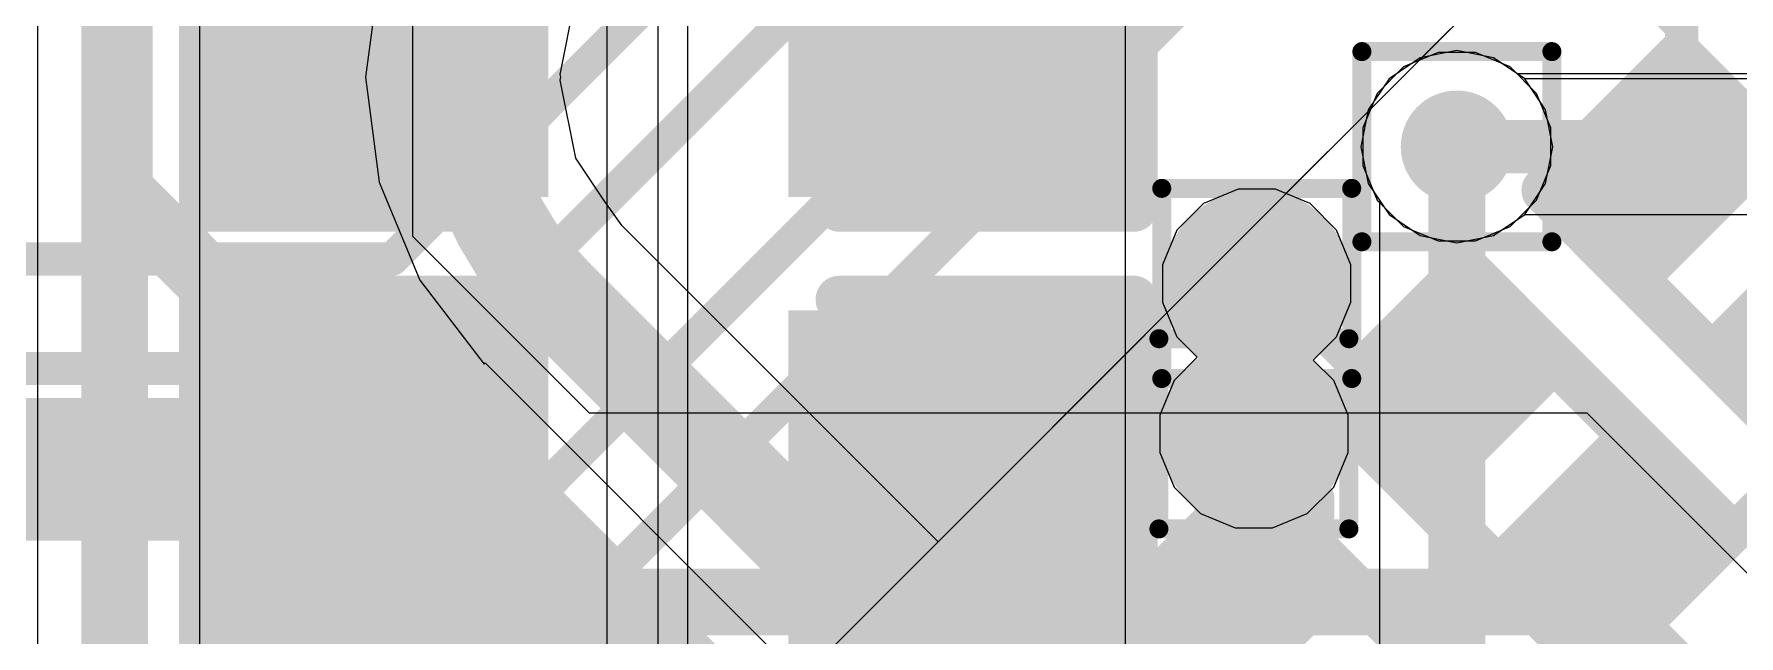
# Model space of a CAD drawing. Header units: inches. Extents: x -6 to 284, y -12 to 154.
# Drawn here: x 39.06 to 43.618, y 9.386 to 10.993 of the extents above; entities that cross this region are included whole.
import ezdxf

# ---------------------------------------------------------------- set-up
doc = ezdxf.new("R2010")
doc.units = ezdxf.units.IN
for name, color, linetype in [('Bottom Layer', 5, 'Continuous'), ('Bottom Overlay', 54, 'Continuous'), ('Bottom Paste', 16, 'Continuous'), ('Bottom Solder', 6, 'Continuous'), ('Drill Drawing', 1, 'Continuous'), ('GND-1', 16, 'Continuous'), ('GND-2', 90, 'Continuous'), ('GND-3', 216, 'Continuous'), ('GND-4', 54, 'Continuous'), ('PWR-1', 156, 'Continuous'), ('PWR-2', 130, 'Continuous'), ('Signal L1', 76, 'Continuous'), ('Signal L2', 6, 'Continuous'), ('Top Layer', 1, 'Continuous'), ('Top Overlay', 2, 'Continuous'), ('Top Paste', 8, 'Continuous'), ('Top Solder', 216, 'Continuous'), ('Via Holes', 16, 'Continuous')]:
    doc.layers.add(name, color=color, linetype=linetype)

# ---------------------------------------------------------------- blocks, each defined once
blk = doc.blocks.new('R___0201_186')
at = {"layer": 'Top Layer'}
for points in [[(-0.41, 0.185), (-0.14, 0.185), (-0.14, -0.185), (-0.41, -0.185)], [(0.14, 0.185), (0.41, 0.185), (0.41, -0.185), (0.14, -0.185)]]:
    blk.add_hatch(color=1, dxfattribs=at).paths.add_polyline_path(points)
at = {"layer": 'Top Paste'}
for points in [[(-0.41, 0.185), (-0.14, 0.185), (-0.14, -0.185), (-0.41, -0.185)], [(0.14, 0.185), (0.41, 0.185), (0.41, -0.185), (0.14, -0.185)]]:
    blk.add_hatch(color=8, dxfattribs=at).paths.add_polyline_path(points)
at = {"layer": 'Top Solder'}
for points in [[(-0.465, 0.24), (-0.085, 0.24), (-0.085, -0.24), (-0.465, -0.24)], [(0.085, 0.24), (0.465, 0.24), (0.465, -0.24), (0.085, -0.24)]]:
    blk.add_hatch(color=216, dxfattribs=at).paths.add_polyline_path(points)
at = {"layer": 'Top Overlay'}
for points in [[(-0.4826, 0.254, 0.127, 0.127, 0), (-0.4826, -0.254, 0.127, 0.127, 0)], [(0.4826, 0.254, 0.127, 0.127, 0), (-0.4826, 0.254, 0.127, 0.127, 0)], [(0.4826, 0.254, 0.127, 0.127, 0), (0.4826, -0.254, 0.127, 0.127, 0)], [(0.4826, -0.254, 0.127, 0.127, 0), (-0.4826, -0.254, 0.127, 0.127, 0)]]:
    blk.add_lwpolyline(points, format="xyseb", dxfattribs=at)
for points in [[(-0.5143, 0.254, 0.0635, 0.0635, 1), (-0.4508, 0.254, 0.0635, 0.0635, 1)], [(-0.5143, 0.254, 0.0635, 0.0635, 1), (-0.4508, 0.254, 0.0635, 0.0635, 1)], [(0.4508, 0.254, 0.0635, 0.0635, 1), (0.5143, 0.254, 0.0635, 0.0635, 1)], [(0.4508, 0.254, 0.0635, 0.0635, 1), (0.5143, 0.254, 0.0635, 0.0635, 1)], [(-0.5143, -0.254, 0.0635, 0.0635, 1), (-0.4508, -0.254, 0.0635, 0.0635, 1)], [(-0.5143, -0.254, 0.0635, 0.0635, 1), (-0.4508, -0.254, 0.0635, 0.0635, 1)], [(0.4508, -0.254, 0.0635, 0.0635, 1), (0.5143, -0.254, 0.0635, 0.0635, 1)], [(0.4508, -0.254, 0.0635, 0.0635, 1), (0.5143, -0.254, 0.0635, 0.0635, 1)]]:
    blk.add_lwpolyline(points, format="xyseb", close=True, dxfattribs=at)
blk = doc.blocks.new('R___0201_187')
at = {"layer": 'Top Layer'}
for points in [[(-0.41, 0.185), (-0.14, 0.185), (-0.14, -0.185), (-0.41, -0.185)], [(0.14, 0.185), (0.41, 0.185), (0.41, -0.185), (0.14, -0.185)]]:
    blk.add_hatch(color=1, dxfattribs=at).paths.add_polyline_path(points)
at = {"layer": 'Top Paste'}
for points in [[(-0.41, 0.185), (-0.14, 0.185), (-0.14, -0.185), (-0.41, -0.185)], [(0.14, 0.185), (0.41, 0.185), (0.41, -0.185), (0.14, -0.185)]]:
    blk.add_hatch(color=8, dxfattribs=at).paths.add_polyline_path(points)
at = {"layer": 'Top Solder'}
for points in [[(-0.465, 0.24), (-0.085, 0.24), (-0.085, -0.24), (-0.465, -0.24)], [(0.085, 0.24), (0.465, 0.24), (0.465, -0.24), (0.085, -0.24)]]:
    blk.add_hatch(color=216, dxfattribs=at).paths.add_polyline_path(points)
at = {"layer": 'Top Overlay'}
for points in [[(0.4826, 0.254, 0.127, 0.127, 0), (-0.4826, 0.254, 0.127, 0.127, 0)], [(-0.4826, 0.254, 0.127, 0.127, 0), (-0.4826, -0.254, 0.127, 0.127, 0)], [(0.4826, 0.254, 0.127, 0.127, 0), (0.4826, -0.254, 0.127, 0.127, 0)], [(0.4826, -0.254, 0.127, 0.127, 0), (-0.4826, -0.254, 0.127, 0.127, 0)]]:
    blk.add_lwpolyline(points, format="xyseb", dxfattribs=at)
for points in [[(-0.5143, 0.254, 0.0635, 0.0635, 1), (-0.4508, 0.254, 0.0635, 0.0635, 1)], [(-0.5143, 0.254, 0.0635, 0.0635, 1), (-0.4508, 0.254, 0.0635, 0.0635, 1)], [(0.4508, 0.254, 0.0635, 0.0635, 1), (0.5143, 0.254, 0.0635, 0.0635, 1)], [(0.4508, 0.254, 0.0635, 0.0635, 1), (0.5143, 0.254, 0.0635, 0.0635, 1)], [(-0.5143, -0.254, 0.0635, 0.0635, 1), (-0.4508, -0.254, 0.0635, 0.0635, 1)], [(-0.5143, -0.254, 0.0635, 0.0635, 1), (-0.4508, -0.254, 0.0635, 0.0635, 1)], [(0.4508, -0.254, 0.0635, 0.0635, 1), (0.5143, -0.254, 0.0635, 0.0635, 1)], [(0.4508, -0.254, 0.0635, 0.0635, 1), (0.5143, -0.254, 0.0635, 0.0635, 1)]]:
    blk.add_lwpolyline(points, format="xyseb", close=True, dxfattribs=at)
blk = doc.blocks.new('R___0201_192')
at = {"layer": 'Top Layer'}
for points in [[(-0.41, 0.185), (-0.14, 0.185), (-0.14, -0.185), (-0.41, -0.185)], [(0.14, 0.185), (0.41, 0.185), (0.41, -0.185), (0.14, -0.185)]]:
    blk.add_hatch(color=1, dxfattribs=at).paths.add_polyline_path(points)
at = {"layer": 'Top Paste'}
for points in [[(-0.41, 0.185), (-0.14, 0.185), (-0.14, -0.185), (-0.41, -0.185)], [(0.14, 0.185), (0.41, 0.185), (0.41, -0.185), (0.14, -0.185)]]:
    blk.add_hatch(color=8, dxfattribs=at).paths.add_polyline_path(points)
at = {"layer": 'Top Solder'}
for points in [[(-0.465, 0.24), (-0.085, 0.24), (-0.085, -0.24), (-0.465, -0.24)], [(0.085, 0.24), (0.465, 0.24), (0.465, -0.24), (0.085, -0.24)]]:
    blk.add_hatch(color=216, dxfattribs=at).paths.add_polyline_path(points)
at = {"layer": 'Top Overlay'}
for points in [[(-0.4826, 0.254, 0.127, 0.127, 0), (-0.4826, -0.254, 0.127, 0.127, 0)], [(0.4826, 0.254, 0.127, 0.127, 0), (-0.4826, 0.254, 0.127, 0.127, 0)], [(0.4826, 0.254, 0.127, 0.127, 0), (0.4826, -0.254, 0.127, 0.127, 0)], [(0.4826, -0.254, 0.127, 0.127, 0), (-0.4826, -0.254, 0.127, 0.127, 0)]]:
    blk.add_lwpolyline(points, format="xyseb", dxfattribs=at)
for points in [[(-0.5143, 0.254, 0.0635, 0.0635, 1), (-0.4508, 0.254, 0.0635, 0.0635, 1)], [(-0.5143, 0.254, 0.0635, 0.0635, 1), (-0.4508, 0.254, 0.0635, 0.0635, 1)], [(0.4508, 0.254, 0.0635, 0.0635, 1), (0.5143, 0.254, 0.0635, 0.0635, 1)], [(0.4508, 0.254, 0.0635, 0.0635, 1), (0.5143, 0.254, 0.0635, 0.0635, 1)], [(-0.5143, -0.254, 0.0635, 0.0635, 1), (-0.4508, -0.254, 0.0635, 0.0635, 1)], [(-0.5143, -0.254, 0.0635, 0.0635, 1), (-0.4508, -0.254, 0.0635, 0.0635, 1)], [(0.4508, -0.254, 0.0635, 0.0635, 1), (0.5143, -0.254, 0.0635, 0.0635, 1)], [(0.4508, -0.254, 0.0635, 0.0635, 1), (0.5143, -0.254, 0.0635, 0.0635, 1)]]:
    blk.add_lwpolyline(points, format="xyseb", close=True, dxfattribs=at)
blk = doc.blocks.new('R___0201_193')
at = {"layer": 'Top Layer'}
for points in [[(-0.41, 0.185), (-0.14, 0.185), (-0.14, -0.185), (-0.41, -0.185)], [(0.14, 0.185), (0.41, 0.185), (0.41, -0.185), (0.14, -0.185)]]:
    blk.add_hatch(color=1, dxfattribs=at).paths.add_polyline_path(points)
at = {"layer": 'Top Paste'}
for points in [[(-0.41, 0.185), (-0.14, 0.185), (-0.14, -0.185), (-0.41, -0.185)], [(0.14, 0.185), (0.41, 0.185), (0.41, -0.185), (0.14, -0.185)]]:
    blk.add_hatch(color=8, dxfattribs=at).paths.add_polyline_path(points)
at = {"layer": 'Top Solder'}
for points in [[(-0.465, 0.24), (-0.085, 0.24), (-0.085, -0.24), (-0.465, -0.24)], [(0.085, 0.24), (0.465, 0.24), (0.465, -0.24), (0.085, -0.24)]]:
    blk.add_hatch(color=216, dxfattribs=at).paths.add_polyline_path(points)
at = {"layer": 'Top Overlay'}
for points in [[(0.4826, 0.254, 0.127, 0.127, 0), (-0.4826, 0.254, 0.127, 0.127, 0)], [(-0.4826, 0.254, 0.127, 0.127, 0), (-0.4826, -0.254, 0.127, 0.127, 0)], [(0.4826, 0.254, 0.127, 0.127, 0), (0.4826, -0.254, 0.127, 0.127, 0)], [(0.4826, -0.254, 0.127, 0.127, 0), (-0.4826, -0.254, 0.127, 0.127, 0)]]:
    blk.add_lwpolyline(points, format="xyseb", dxfattribs=at)
for points in [[(-0.5143, 0.254, 0.0635, 0.0635, 1), (-0.4508, 0.254, 0.0635, 0.0635, 1)], [(-0.5143, 0.254, 0.0635, 0.0635, 1), (-0.4508, 0.254, 0.0635, 0.0635, 1)], [(0.4508, 0.254, 0.0635, 0.0635, 1), (0.5143, 0.254, 0.0635, 0.0635, 1)], [(0.4508, 0.254, 0.0635, 0.0635, 1), (0.5143, 0.254, 0.0635, 0.0635, 1)], [(-0.5143, -0.254, 0.0635, 0.0635, 1), (-0.4508, -0.254, 0.0635, 0.0635, 1)], [(-0.5143, -0.254, 0.0635, 0.0635, 1), (-0.4508, -0.254, 0.0635, 0.0635, 1)], [(0.4508, -0.254, 0.0635, 0.0635, 1), (0.5143, -0.254, 0.0635, 0.0635, 1)], [(0.4508, -0.254, 0.0635, 0.0635, 1), (0.5143, -0.254, 0.0635, 0.0635, 1)]]:
    blk.add_lwpolyline(points, format="xyseb", close=True, dxfattribs=at)
blk = doc.blocks.new('C___0603_B_406')
at = {"layer": 'Bottom Layer'}
for points in [[(-1.143, -0.4445), (-1.143, 0.4445), (-0.381, 0.4445), (-0.381, -0.4445)], [(0.381, -0.4445), (0.381, 0.4445), (1.143, 0.4445), (1.143, -0.4445)]]:
    blk.add_hatch(color=5, dxfattribs=at).paths.add_polyline_path(points)
at = {"layer": 'Bottom Paste'}
for points in [[(-1.143, -0.4445), (-1.143, 0.4445), (-0.381, 0.4445), (-0.381, -0.4445)], [(0.381, -0.4445), (0.381, 0.4445), (1.143, 0.4445), (1.143, -0.4445)]]:
    blk.add_hatch(color=16, dxfattribs=at).paths.add_polyline_path(points)
at = {"layer": 'Bottom Solder'}
for points in [[(-1.203, -0.5045), (-1.203, 0.5045), (-0.321, 0.5045), (-0.321, -0.5045)], [(0.321, -0.5045), (0.321, 0.5045), (1.203, 0.5045), (1.203, -0.5045)]]:
    blk.add_hatch(color=6, dxfattribs=at).paths.add_polyline_path(points)
at = {"layer": 'Bottom Overlay'}
for points in [[(-0.4572, 0.5334, 0.127, 0.127, 0), (-1.2446, 0.5334, 0.127, 0.127, 0)], [(-1.2446, 0.5334, 0.127, 0.127, 0), (-1.2446, -0.5334, 0.127, 0.127, 0)], [(1.2446, 0.5334, 0.127, 0.127, 0), (0.4572, 0.5334, 0.127, 0.127, 0)], [(1.2446, 0.5334, 0.127, 0.127, 0), (1.2446, -0.5334, 0.127, 0.127, 0)], [(-0.4572, -0.5334, 0.127, 0.127, 0), (-1.2446, -0.5334, 0.127, 0.127, 0)], [(1.2446, -0.5334, 0.127, 0.127, 0), (0.4572, -0.5334, 0.127, 0.127, 0)]]:
    blk.add_lwpolyline(points, format="xyseb", dxfattribs=at)
for points in [[(-1.2764, 0.5334, 0.0635, 0.0635, 1), (-1.2128, 0.5334, 0.0635, 0.0635, 1)], [(-1.2764, 0.5334, 0.0635, 0.0635, 1), (-1.2128, 0.5334, 0.0635, 0.0635, 1)], [(-0.4889, 0.5334, 0.0635, 0.0635, 1), (-0.4254, 0.5334, 0.0635, 0.0635, 1)], [(0.4254, 0.5334, 0.0635, 0.0635, 1), (0.4889, 0.5334, 0.0635, 0.0635, 1)], [(1.2128, 0.5334, 0.0635, 0.0635, 1), (1.2764, 0.5334, 0.0635, 0.0635, 1)], [(1.2128, 0.5334, 0.0635, 0.0635, 1), (1.2764, 0.5334, 0.0635, 0.0635, 1)], [(-1.2764, -0.5334, 0.0635, 0.0635, 1), (-1.2128, -0.5334, 0.0635, 0.0635, 1)], [(-1.2764, -0.5334, 0.0635, 0.0635, 1), (-1.2128, -0.5334, 0.0635, 0.0635, 1)], [(-0.4889, -0.5334, 0.0635, 0.0635, 1), (-0.4254, -0.5334, 0.0635, 0.0635, 1)], [(0.4254, -0.5334, 0.0635, 0.0635, 1), (0.4889, -0.5334, 0.0635, 0.0635, 1)], [(1.2128, -0.5334, 0.0635, 0.0635, 1), (1.2764, -0.5334, 0.0635, 0.0635, 1)], [(1.2128, -0.5334, 0.0635, 0.0635, 1), (1.2764, -0.5334, 0.0635, 0.0635, 1)]]:
    blk.add_lwpolyline(points, format="xyseb", close=True, dxfattribs=at)
blk = doc.blocks.new('C___0603_B_435')
at = {"layer": 'Bottom Layer'}
for points in [[(-1.143, -0.4445), (-1.143, 0.4445), (-0.381, 0.4445), (-0.381, -0.4445)], [(0.381, -0.4445), (0.381, 0.4445), (1.143, 0.4445), (1.143, -0.4445)]]:
    blk.add_hatch(color=5, dxfattribs=at).paths.add_polyline_path(points)
at = {"layer": 'Bottom Paste'}
for points in [[(-1.143, -0.4445), (-1.143, 0.4445), (-0.381, 0.4445), (-0.381, -0.4445)], [(0.381, -0.4445), (0.381, 0.4445), (1.143, 0.4445), (1.143, -0.4445)]]:
    blk.add_hatch(color=16, dxfattribs=at).paths.add_polyline_path(points)
at = {"layer": 'Bottom Solder'}
for points in [[(-1.203, -0.5045), (-1.203, 0.5045), (-0.321, 0.5045), (-0.321, -0.5045)], [(0.321, -0.5045), (0.321, 0.5045), (1.203, 0.5045), (1.203, -0.5045)]]:
    blk.add_hatch(color=6, dxfattribs=at).paths.add_polyline_path(points)
at = {"layer": 'Bottom Overlay'}
for points in [[(-0.4572, 0.5334, 0.127, 0.127, 0), (-1.2446, 0.5334, 0.127, 0.127, 0)], [(-1.2446, 0.5334, 0.127, 0.127, 0), (-1.2446, -0.5334, 0.127, 0.127, 0)], [(1.2446, 0.5334, 0.127, 0.127, 0), (0.4572, 0.5334, 0.127, 0.127, 0)], [(1.2446, 0.5334, 0.127, 0.127, 0), (1.2446, -0.5334, 0.127, 0.127, 0)], [(-0.4572, -0.5334, 0.127, 0.127, 0), (-1.2446, -0.5334, 0.127, 0.127, 0)], [(1.2446, -0.5334, 0.127, 0.127, 0), (0.4572, -0.5334, 0.127, 0.127, 0)]]:
    blk.add_lwpolyline(points, format="xyseb", dxfattribs=at)
for points in [[(-1.2764, 0.5334, 0.0635, 0.0635, 1), (-1.2128, 0.5334, 0.0635, 0.0635, 1)], [(-1.2764, 0.5334, 0.0635, 0.0635, 1), (-1.2128, 0.5334, 0.0635, 0.0635, 1)], [(-0.4889, 0.5334, 0.0635, 0.0635, 1), (-0.4254, 0.5334, 0.0635, 0.0635, 1)], [(0.4254, 0.5334, 0.0635, 0.0635, 1), (0.4889, 0.5334, 0.0635, 0.0635, 1)], [(1.2128, 0.5334, 0.0635, 0.0635, 1), (1.2764, 0.5334, 0.0635, 0.0635, 1)], [(1.2128, 0.5334, 0.0635, 0.0635, 1), (1.2764, 0.5334, 0.0635, 0.0635, 1)], [(-1.2764, -0.5334, 0.0635, 0.0635, 1), (-1.2128, -0.5334, 0.0635, 0.0635, 1)], [(-1.2764, -0.5334, 0.0635, 0.0635, 1), (-1.2128, -0.5334, 0.0635, 0.0635, 1)], [(-0.4889, -0.5334, 0.0635, 0.0635, 1), (-0.4254, -0.5334, 0.0635, 0.0635, 1)], [(0.4254, -0.5334, 0.0635, 0.0635, 1), (0.4889, -0.5334, 0.0635, 0.0635, 1)], [(1.2128, -0.5334, 0.0635, 0.0635, 1), (1.2764, -0.5334, 0.0635, 0.0635, 1)], [(1.2128, -0.5334, 0.0635, 0.0635, 1), (1.2764, -0.5334, 0.0635, 0.0635, 1)]]:
    blk.add_lwpolyline(points, format="xyseb", close=True, dxfattribs=at)

msp = doc.modelspace()

# ---------------------------------------------------------------- hatches: boundary and pattern name
at = {"layer": 'Bottom Layer'}
h = msp.add_hatch(color=5, dxfattribs=at)
edge = h.paths.add_edge_path()
edge.add_arc((42.8638, 10.6926), 0.15, 0, 360)
at = {"layer": 'GND-1'}
h = msp.add_hatch(color=16, dxfattribs=at)
edge = h.paths.add_edge_path()
edge.add_arc((42.8638, 10.6926), 0.15, 0, 360)
h = msp.add_hatch(color=16, dxfattribs=at)
edge = h.paths.add_edge_path()
edge.add_arc((42.3287, 10.3273), 0.15, 0, 360)
h = msp.add_hatch(color=16, dxfattribs=at)
edge = h.paths.add_edge_path()
edge.add_arc((42.3211, 9.9257), 0.15, 0, 360)
at = {"layer": 'GND-2'}
h = msp.add_hatch(color=90, dxfattribs=at)
edge = h.paths.add_edge_path()
edge.add_arc((42.8638, 10.6926), 0.15, 0, 360)
at = {"layer": 'GND-3'}
h = msp.add_hatch(color=216, dxfattribs=at)
edge = h.paths.add_edge_path()
edge.add_arc((42.8638, 10.6926), 0.15, 0, 360)
at = {"layer": 'GND-4'}
h = msp.add_hatch(color=54, dxfattribs=at)
edge = h.paths.add_edge_path()
edge.add_arc((42.8638, 10.6926), 0.15, 0, 360)
at = {"layer": 'PWR-1'}
h = msp.add_hatch(color=156, dxfattribs=at)
edge = h.paths.add_edge_path()
edge.add_arc((42.8638, 10.6926), 0.15, 0, 360)
at = {"layer": 'PWR-2'}
h = msp.add_hatch(color=130, dxfattribs=at)
edge = h.paths.add_edge_path()
edge.add_arc((42.8638, 10.6926), 0.15, 0, 360)
at = {"layer": 'Signal L1'}
h = msp.add_hatch(color=76, dxfattribs=at)
edge = h.paths.add_edge_path()
edge.add_arc((42.8638, 10.6926), 0.15, 0, 360)
h = msp.add_hatch(color=76, dxfattribs=at)
edge = h.paths.add_edge_path()
edge.add_arc((42.3287, 10.3273), 0.15, 0, 360)
h = msp.add_hatch(color=76, dxfattribs=at)
edge = h.paths.add_edge_path()
edge.add_arc((42.3211, 9.9257), 0.15, 0, 360)
at = {"layer": 'Signal L2'}
h = msp.add_hatch(color=6, dxfattribs=at)
edge = h.paths.add_edge_path()
edge.add_arc((42.8638, 10.6926), 0.15, 0, 360)
at = {"layer": 'Top Layer'}
h = msp.add_hatch(color=1, dxfattribs=at)
edge = h.paths.add_edge_path()
edge.add_arc((42.8638, 10.6926), 0.15, 0, 360)
h = msp.add_hatch(color=1, dxfattribs=at)
edge = h.paths.add_edge_path()
edge.add_arc((42.3287, 10.3273), 0.15, 0, 360)
h = msp.add_hatch(color=1, dxfattribs=at)
edge = h.paths.add_edge_path()
edge.add_arc((42.3211, 9.9257), 0.15, 0, 360)
at = {"layer": 'Top Solder'}
h = msp.add_hatch(color=216, dxfattribs=at)
edge = h.paths.add_edge_path()
edge.add_arc((42.3287, 10.3273), 0.2516, 0, 360)
h = msp.add_hatch(color=216, dxfattribs=at)
edge = h.paths.add_edge_path()
edge.add_arc((42.3211, 9.9257), 0.2516, 0, 360)
at = {"layer": 'Via Holes'}
h = msp.add_hatch(color=7, dxfattribs=at)
edge = h.paths.add_edge_path()
edge.add_arc((42.8638, 10.6926), 0.075, 0, 360)
h = msp.add_hatch(color=7, dxfattribs=at)
edge = h.paths.add_edge_path()
edge.add_arc((42.3287, 10.3273), 0.075, 0, 360)
h = msp.add_hatch(color=7, dxfattribs=at)
edge = h.paths.add_edge_path()
edge.add_arc((42.3211, 9.9257), 0.075, 0, 360)

# ---------------------------------------------------------------- linework, layer by layer
at = {"layer": 'Bottom Layer'}
for p, q in [((39.503, 7.6857), (39.503, 12.3083)), ((41.9766, 11.4287), (41.9766, 7.7096)), ((40.5911, 11.2388), (40.5911, 7.8927)), ((40.8078, 9.2629), (40.8078, 11.2398)), ((40.7286, 9.1283), (40.7286, 11.1818)), ((42.8137, 10.9442), (42.7213, 10.9059)), ((42.9138, 10.9442), (42.8137, 10.9442)), ((43.0063, 10.9059), (42.9138, 10.9442)), ((42.7213, 10.9059), (42.6505, 10.8351)), ((43.0254, 10.8868), (43.0063, 10.9059)), ((44.2499, 10.8868), (43.0254, 10.8868)), ((42.6505, 10.8351), (42.6122, 10.7426)), ((42.6122, 10.7426), (42.6122, 10.6425)), ((42.6122, 10.6425), (42.6505, 10.5501)), ((42.6505, 10.5501), (42.6566, 10.544)), ((42.6566, 10.544), (42.6566, 8.4538))]:
    msp.add_line(p, q, dxfattribs=at)
for points in [[(39.2752, 7.6367, 0.1778, 0.1778, 0), (39.2752, 13.5413, 0.1778, 0.1778, 0)], [(42.8638, 8.1493, 0.1524, 0.1524, 0), (42.8638, 10.6926, 0.1524, 0.1524, 0)], [(42.8638, 10.6926, 0.127, 0.127, 0), (44.2499, 10.6926, 0.127, 0.127, 0)]]:
    msp.add_lwpolyline(points, format="xyseb", dxfattribs=at)
for points in [[(42.8257, 10.6926, 0.0762, 0.0762, 1), (42.9019, 10.6926, 0.0762, 0.0762, 1)], [(42.832, 10.6926, 0.0635, 0.0635, 1), (42.8955, 10.6926, 0.0635, 0.0635, 1)]]:
    msp.add_lwpolyline(points, format="xyseb", close=True, dxfattribs=at)
at = {"layer": 'Drill Drawing'}
for points in [[(42.6098, 10.9466, 0.0508, 0.0508, 0), (43.1178, 10.9466, 0.0508, 0.0508, 0)], [(42.6098, 10.4386, 0.0508, 0.0508, 0), (42.6098, 10.9466, 0.0508, 0.0508, 0)], [(43.1178, 10.4386, 0.0508, 0.0508, 0), (43.1178, 10.9466, 0.0508, 0.0508, 0)], [(42.0747, 10.5813, 0.0508, 0.0508, 0), (42.5827, 10.5813, 0.0508, 0.0508, 0)], [(42.0747, 10.0733, 0.0508, 0.0508, 0), (42.0747, 10.5813, 0.0508, 0.0508, 0)], [(42.5827, 10.0733, 0.0508, 0.0508, 0), (42.5827, 10.5813, 0.0508, 0.0508, 0)], [(42.6098, 10.4386, 0.0508, 0.0508, 0), (43.1178, 10.4386, 0.0508, 0.0508, 0)], [(42.0671, 10.1797, 0.0508, 0.0508, 0), (42.5751, 10.1797, 0.0508, 0.0508, 0)], [(42.0671, 9.6717, 0.0508, 0.0508, 0), (42.0671, 10.1797, 0.0508, 0.0508, 0)], [(42.5751, 9.6717, 0.0508, 0.0508, 0), (42.5751, 10.1797, 0.0508, 0.0508, 0)], [(42.0747, 10.0733, 0.0508, 0.0508, 0), (42.5827, 10.0733, 0.0508, 0.0508, 0)], [(42.0671, 9.6717, 0.0508, 0.0508, 0), (42.5751, 9.6717, 0.0508, 0.0508, 0)]]:
    msp.add_lwpolyline(points, format="xyseb", dxfattribs=at)
for points in [[(42.5971, 10.9466, 0.0254, 0.0254, 1), (42.6225, 10.9466, 0.0254, 0.0254, 1)], [(42.5971, 10.9466, 0.0254, 0.0254, 1), (42.6225, 10.9466, 0.0254, 0.0254, 1)], [(43.1051, 10.9466, 0.0254, 0.0254, 1), (43.1305, 10.9466, 0.0254, 0.0254, 1)], [(43.1051, 10.9466, 0.0254, 0.0254, 1), (43.1305, 10.9466, 0.0254, 0.0254, 1)], [(42.062, 10.5813, 0.0254, 0.0254, 1), (42.0874, 10.5813, 0.0254, 0.0254, 1)], [(42.062, 10.5813, 0.0254, 0.0254, 1), (42.0874, 10.5813, 0.0254, 0.0254, 1)], [(42.57, 10.5813, 0.0254, 0.0254, 1), (42.5954, 10.5813, 0.0254, 0.0254, 1)], [(42.57, 10.5813, 0.0254, 0.0254, 1), (42.5954, 10.5813, 0.0254, 0.0254, 1)], [(42.5971, 10.4386, 0.0254, 0.0254, 1), (42.6225, 10.4386, 0.0254, 0.0254, 1)], [(42.5971, 10.4386, 0.0254, 0.0254, 1), (42.6225, 10.4386, 0.0254, 0.0254, 1)], [(43.1051, 10.4386, 0.0254, 0.0254, 1), (43.1305, 10.4386, 0.0254, 0.0254, 1)], [(43.1051, 10.4386, 0.0254, 0.0254, 1), (43.1305, 10.4386, 0.0254, 0.0254, 1)], [(42.0544, 10.1797, 0.0254, 0.0254, 1), (42.0798, 10.1797, 0.0254, 0.0254, 1)], [(42.0544, 10.1797, 0.0254, 0.0254, 1), (42.0798, 10.1797, 0.0254, 0.0254, 1)], [(42.5624, 10.1797, 0.0254, 0.0254, 1), (42.5878, 10.1797, 0.0254, 0.0254, 1)], [(42.5624, 10.1797, 0.0254, 0.0254, 1), (42.5878, 10.1797, 0.0254, 0.0254, 1)], [(42.062, 10.0733, 0.0254, 0.0254, 1), (42.0874, 10.0733, 0.0254, 0.0254, 1)], [(42.062, 10.0733, 0.0254, 0.0254, 1), (42.0874, 10.0733, 0.0254, 0.0254, 1)], [(42.57, 10.0733, 0.0254, 0.0254, 1), (42.5954, 10.0733, 0.0254, 0.0254, 1)], [(42.57, 10.0733, 0.0254, 0.0254, 1), (42.5954, 10.0733, 0.0254, 0.0254, 1)], [(42.0544, 9.6717, 0.0254, 0.0254, 1), (42.0798, 9.6717, 0.0254, 0.0254, 1)], [(42.0544, 9.6717, 0.0254, 0.0254, 1), (42.0798, 9.6717, 0.0254, 0.0254, 1)], [(42.5624, 9.6717, 0.0254, 0.0254, 1), (42.5878, 9.6717, 0.0254, 0.0254, 1)], [(42.5624, 9.6717, 0.0254, 0.0254, 1), (42.5878, 9.6717, 0.0254, 0.0254, 1)]]:
    msp.add_lwpolyline(points, format="xyseb", close=True, dxfattribs=at)
at = {"layer": 'GND-1'}
for p, q in [((42.8137, 10.9442), (42.7213, 10.9059)), ((42.9138, 10.9442), (42.8137, 10.9442)), ((43.0063, 10.9059), (42.9138, 10.9442)), ((42.7213, 10.9059), (42.6505, 10.8351)), ((43.0771, 10.8351), (43.0063, 10.9059)), ((42.6505, 10.8351), (42.6122, 10.7426)), ((43.1154, 10.7426), (43.0771, 10.8351)), ((42.6122, 10.7426), (42.6122, 10.6425)), ((43.1154, 10.6425), (43.1154, 10.7426)), ((42.6122, 10.6425), (42.6505, 10.5501)), ((43.0771, 10.5501), (43.1154, 10.6425)), ((42.2786, 10.5789), (42.1862, 10.5406)), ((42.3787, 10.5789), (42.2786, 10.5789)), ((42.4712, 10.5406), (42.3787, 10.5789)), ((42.1862, 10.5406), (42.1154, 10.4698)), ((42.542, 10.4698), (42.4712, 10.5406)), ((42.6505, 10.5501), (42.7213, 10.4793)), ((43.0063, 10.4793), (43.0771, 10.5501)), ((42.1154, 10.4698), (42.0771, 10.3773)), ((42.5803, 10.3773), (42.542, 10.4698)), ((42.7213, 10.4793), (42.8137, 10.441)), ((42.8137, 10.441), (42.9138, 10.441)), ((42.9138, 10.441), (43.0063, 10.4793)), ((42.0771, 10.3773), (42.0771, 10.2772)), ((42.5803, 10.2772), (42.5803, 10.3773)), ((42.0771, 10.2772), (42.1154, 10.1847)), ((42.542, 10.1847), (42.5803, 10.2772)), ((42.1154, 10.1847), (42.1698, 10.1303)), ((42.4799, 10.1227), (42.542, 10.1847)), ((42.1698, 10.1303), (42.1078, 10.0682)), ((42.5344, 10.0682), (42.4799, 10.1227)), ((42.1078, 10.0682), (42.0695, 9.9758)), ((42.5727, 9.9758), (42.5344, 10.0682)), ((42.0695, 9.9758), (42.0695, 9.8757)), ((42.5727, 9.8757), (42.5727, 9.9758)), ((42.0695, 9.8757), (42.1078, 9.7832)), ((42.5344, 9.7832), (42.5727, 9.8757)), ((42.1078, 9.7832), (42.1785, 9.7124)), ((42.4636, 9.7124), (42.5344, 9.7832)), ((42.1785, 9.7124), (42.271, 9.6741)), ((42.3711, 9.6741), (42.4636, 9.7124)), ((42.271, 9.6741), (42.3711, 9.6741))]:
    msp.add_line(p, q, dxfattribs=at)
at = {"layer": 'GND-2'}
for p, q in [((42.8137, 10.9442), (42.7213, 10.9059)), ((42.9138, 10.9442), (42.8137, 10.9442)), ((43.0063, 10.9059), (42.9138, 10.9442)), ((42.7213, 10.9059), (42.6505, 10.8351)), ((43.0771, 10.8351), (43.0063, 10.9059)), ((42.6505, 10.8351), (42.6122, 10.7426)), ((43.1154, 10.7426), (43.0771, 10.8351)), ((42.6122, 10.7426), (42.6122, 10.6425)), ((43.1154, 10.6425), (43.1154, 10.7426)), ((42.6122, 10.6425), (42.6505, 10.5501)), ((43.0771, 10.5501), (43.1154, 10.6425)), ((42.6505, 10.5501), (42.7213, 10.4793)), ((43.0063, 10.4793), (43.0771, 10.5501)), ((42.7213, 10.4793), (42.8137, 10.441)), ((42.8137, 10.441), (42.9138, 10.441)), ((42.9138, 10.441), (43.0063, 10.4793))]:
    msp.add_line(p, q, dxfattribs=at)
at = {"layer": 'GND-3'}
for p, q in [((42.8137, 10.9442), (42.7213, 10.9059)), ((42.9138, 10.9442), (42.8137, 10.9442)), ((43.0063, 10.9059), (42.9138, 10.9442)), ((42.7213, 10.9059), (42.6505, 10.8351)), ((43.0771, 10.8351), (43.0063, 10.9059)), ((42.6505, 10.8351), (42.6122, 10.7426)), ((43.1154, 10.7426), (43.0771, 10.8351)), ((42.6122, 10.7426), (42.6122, 10.6425)), ((43.1154, 10.6425), (43.1154, 10.7426)), ((42.6122, 10.6425), (42.6505, 10.5501)), ((43.0771, 10.5501), (43.1154, 10.6425)), ((42.6505, 10.5501), (42.7213, 10.4793)), ((43.0063, 10.4793), (43.0771, 10.5501)), ((42.7213, 10.4793), (42.8137, 10.441)), ((42.8137, 10.441), (42.9138, 10.441)), ((42.9138, 10.441), (43.0063, 10.4793))]:
    msp.add_line(p, q, dxfattribs=at)
at = {"layer": 'GND-4'}
for p, q in [((42.8137, 10.9442), (42.7213, 10.9059)), ((42.9138, 10.9442), (42.8137, 10.9442)), ((43.0063, 10.9059), (42.9138, 10.9442)), ((42.7213, 10.9059), (42.6505, 10.8351)), ((43.0771, 10.8351), (43.0063, 10.9059)), ((42.6505, 10.8351), (42.6122, 10.7426)), ((43.1154, 10.7426), (43.0771, 10.8351)), ((42.6122, 10.7426), (42.6122, 10.6425)), ((43.1154, 10.6425), (43.1154, 10.7426)), ((42.6122, 10.6425), (42.6505, 10.5501)), ((43.0771, 10.5501), (43.1154, 10.6425)), ((42.6505, 10.5501), (42.7213, 10.4793)), ((43.0063, 10.4793), (43.0771, 10.5501)), ((42.7213, 10.4793), (42.8137, 10.441)), ((42.8137, 10.441), (42.9138, 10.441)), ((42.9138, 10.441), (43.0063, 10.4793))]:
    msp.add_line(p, q, dxfattribs=at)
at = {"layer": 'PWR-1'}
for p, q in [((42.8638, 10.9491), (42.7656, 10.9296)), ((42.9619, 10.9296), (42.8638, 10.9491)), ((42.7656, 10.9296), (42.6824, 10.874)), ((43.0452, 10.874), (42.9619, 10.9296)), ((42.6824, 10.874), (42.6268, 10.7908)), ((43.0452, 10.8739), (43.0452, 10.874)), ((44.8413, 10.8739), (43.0452, 10.8739)), ((42.6268, 10.7908), (42.6072, 10.6926)), ((42.6072, 10.6926), (42.6268, 10.5944)), ((42.6268, 10.5944), (42.6824, 10.5112)), ((42.6824, 10.5112), (42.7656, 10.4556)), ((42.9619, 10.4556), (43.0452, 10.5112)), ((43.0452, 10.5112), (43.0452, 10.5113)), ((43.0452, 10.5113), (44.7662, 10.5113)), ((42.7656, 10.4556), (42.8638, 10.4361)), ((42.8638, 10.4361), (42.9619, 10.4556))]:
    msp.add_line(p, q, dxfattribs=at)
msp.add_lwpolyline([(42.8638, 10.6926, 0.1016, 0.1016, 0), (44.8413, 10.6926, 0.1016, 0.1016, 0)], format="xyseb", dxfattribs=at)
msp.add_lwpolyline([(42.8384, 10.6926, 0.0508, 0.0508, 1), (42.8892, 10.6926, 0.0508, 0.0508, 1)], format="xyseb", close=True, dxfattribs=at)
at = {"layer": 'PWR-2'}
for p, q in [((40.0724, 10.4529), (40.0724, 13.4016)), ((42.8638, 10.9491), (42.7656, 10.9296)), ((42.9619, 10.9296), (42.8638, 10.9491)), ((42.7656, 10.9296), (42.6824, 10.874)), ((43.0452, 10.874), (42.9619, 10.9296)), ((42.6824, 10.874), (42.6268, 10.7908)), ((43.1008, 10.7908), (43.0452, 10.874)), ((42.6268, 10.7908), (42.6072, 10.6926)), ((43.1203, 10.6926), (43.1008, 10.7908)), ((42.6072, 10.6926), (42.6268, 10.5944)), ((43.1008, 10.5944), (43.1203, 10.6926)), ((42.6268, 10.5944), (42.6824, 10.5112)), ((43.0452, 10.5112), (43.1008, 10.5944)), ((42.6824, 10.5112), (42.7656, 10.4556)), ((42.9619, 10.4556), (43.0452, 10.5112)), ((40.5448, 9.9804), (40.0724, 10.4529)), ((42.7656, 10.4556), (42.8638, 10.4361)), ((42.8638, 10.4361), (42.9619, 10.4556)), ((43.2122, 9.9804), (40.5448, 9.9804)), ((46.3179, 6.8748), (43.2122, 9.9804))]:
    msp.add_line(p, q, dxfattribs=at)
for points in [[(39.2878, 10.5741, 0.1778, 0.1778, 0), (39.2878, 13.5539, 0.1778, 0.1778, 0)], [(39.2878, 10.5741, 0.1778, 0.1778, 0), (40.3854, 9.4765, 0.1778, 0.1778, 0)], [(40.3854, 9.4765, 0.1778, 0.1778, 0), (43.244, 9.4765, 0.1778, 0.1778, 0)], [(43.244, 9.4765, 0.1778, 0.1778, 0), (50.9432, 1.7774, 0.1778, 0.1778, 0)]]:
    msp.add_lwpolyline(points, format="xyseb", dxfattribs=at)
for points in [[(39.2434, 10.5741, 0.0889, 0.0889, 1), (39.3323, 10.5741, 0.0889, 0.0889, 1)], [(39.2434, 10.5741, 0.0889, 0.0889, 1), (39.3323, 10.5741, 0.0889, 0.0889, 1)], [(40.3409, 9.4765, 0.0889, 0.0889, 1), (40.4298, 9.4765, 0.0889, 0.0889, 1)], [(40.3409, 9.4765, 0.0889, 0.0889, 1), (40.4298, 9.4765, 0.0889, 0.0889, 1)], [(43.1995, 9.4765, 0.0889, 0.0889, 1), (43.2884, 9.4765, 0.0889, 0.0889, 1)], [(43.1995, 9.4765, 0.0889, 0.0889, 1), (43.2884, 9.4765, 0.0889, 0.0889, 1)]]:
    msp.add_lwpolyline(points, format="xyseb", close=True, dxfattribs=at)
at = {"layer": 'Signal L1'}
for points in [[(40.0171, 10.3923, 0.0889, 0.0889, 0), (42.3935, 12.7687, 0.0889, 0.0889, 0)], [(40.1381, 10.1002, 0.0889, 0.0889, 0), (42.5144, 12.4766, 0.0889, 0.0889, 0)], [(39.9832, 9.3398, 0.0889, 0.0889, 0), (42.2691, 11.6257, 0.0889, 0.0889, 0)], [(39.9016, 8.8452, 0.0889, 0.0889, 0), (42.39, 11.3336, 0.0889, 0.0889, 0)], [(42.8638, 10.6926, 0.1422, 0.1422, 0), (47.2174, 10.6926, 0.1422, 0.1422, 0)], [(37.695, 10.3923, 0.0889, 0.0889, 0), (40.0171, 10.3923, 0.0889, 0.0889, 0)], [(42.3287, 10.3273, 0.0889, 0.0889, -0.414214), (42.274, 10.2725, 0.0889, 0.0889, 0)], [(41.6302, 9.8755, 0.0889, 0.0889, -0.414214), (42.0273, 10.2725, 0.0889, 0.0889, 0)], [(42.0273, 10.2725, 0.0889, 0.0889, 0), (42.274, 10.2725, 0.0889, 0.0889, 0)], [(37.695, 10.1002, 0.0889, 0.0889, 0), (40.1381, 10.1002, 0.0889, 0.0889, 0)], [(41.9223, 9.865, 0.0889, 0.0889, -0.414214), (42.0377, 9.9804, 0.0889, 0.0889, 0)], [(42.0377, 9.9804, 0.0889, 0.0889, 0), (42.2664, 9.9804, 0.0889, 0.0889, 0)], [(42.2664, 9.9804, 0.0889, 0.0889, -0.414214), (42.3211, 9.9257, 0.0889, 0.0889, 0)], [(41.6302, 9.0029, 0.0889, 0.0889, 0), (41.6302, 9.8755, 0.0889, 0.0889, 0)], [(41.9223, 9.0029, 0.0889, 0.0889, 0), (41.9223, 9.865, 0.0889, 0.0889, 0)]]:
    msp.add_lwpolyline(points, format="xyseb", dxfattribs=at)
for points in [[(42.8282, 10.6926, 0.0711, 0.0711, 1), (42.8993, 10.6926, 0.0711, 0.0711, 1)], [(39.9948, 10.3923, 0.0445, 0.0445, 1), (40.0393, 10.3923, 0.0445, 0.0445, 1)], [(39.9948, 10.3923, 0.0445, 0.0445, 1), (40.0393, 10.3923, 0.0445, 0.0445, 1)], [(42.3065, 10.3273, 0.0445, 0.0445, 1), (42.3509, 10.3273, 0.0445, 0.0445, 1)], [(42.0051, 10.2725, 0.0445, 0.0445, 1), (42.0495, 10.2725, 0.0445, 0.0445, 1)], [(42.0051, 10.2725, 0.0445, 0.0445, 1), (42.0495, 10.2725, 0.0445, 0.0445, 1)], [(42.2518, 10.2725, 0.0445, 0.0445, 1), (42.2962, 10.2725, 0.0445, 0.0445, 1)], [(42.2518, 10.2725, 0.0445, 0.0445, 1), (42.2962, 10.2725, 0.0445, 0.0445, 1)], [(40.1158, 10.1002, 0.0445, 0.0445, 1), (40.1603, 10.1002, 0.0445, 0.0445, 1)], [(40.1158, 10.1002, 0.0445, 0.0445, 1), (40.1603, 10.1002, 0.0445, 0.0445, 1)], [(42.0155, 9.9804, 0.0445, 0.0445, 1), (42.0599, 9.9804, 0.0445, 0.0445, 1)], [(42.0155, 9.9804, 0.0445, 0.0445, 1), (42.0599, 9.9804, 0.0445, 0.0445, 1)], [(42.2441, 9.9804, 0.0445, 0.0445, 1), (42.2886, 9.9804, 0.0445, 0.0445, 1)], [(42.2441, 9.9804, 0.0445, 0.0445, 1), (42.2886, 9.9804, 0.0445, 0.0445, 1)], [(42.2988, 9.9257, 0.0445, 0.0445, 1), (42.3433, 9.9257, 0.0445, 0.0445, 1)], [(41.608, 9.8755, 0.0445, 0.0445, 1), (41.6524, 9.8755, 0.0445, 0.0445, 1)], [(41.608, 9.8755, 0.0445, 0.0445, 1), (41.6524, 9.8755, 0.0445, 0.0445, 1)], [(41.9001, 9.865, 0.0445, 0.0445, 1), (41.9445, 9.865, 0.0445, 0.0445, 1)], [(41.9001, 9.865, 0.0445, 0.0445, 1), (41.9445, 9.865, 0.0445, 0.0445, 1)]]:
    msp.add_lwpolyline(points, format="xyseb", close=True, dxfattribs=at)
at = {"layer": 'Signal L2'}
for points in [[(41.3135, 7.3705, 0.1041, 0.1041, 0), (47.981, 14.0379, 0.1041, 0.1041, 0)], [(30.3329, 9.8309, 0.381, 0.381, 0), (40.1443, 9.8309, 0.381, 0.381, 0)], [(40.1443, 9.8309, 0.381, 0.381, 0), (41.0565, 8.9187, 0.381, 0.381, 0)]]:
    msp.add_lwpolyline(points, format="xyseb", dxfattribs=at)
msp.add_lwpolyline([(40.049, 9.8309, 0.1905, 0.1905, 1), (40.2395, 9.8309, 0.1905, 0.1905, 1)], format="xyseb", close=True, dxfattribs=at)
msp.add_lwpolyline([(40.049, 9.8309, 0.1905, 0.1905, 1), (40.2395, 9.8309, 0.1905, 0.1905, 1)], format="xyseb", close=True, dxfattribs=at)
at = {"layer": 'Top Layer'}
for p, q in [((46.0958, 14.2563), (41.0259, 9.1864)), ((39.0699, 7.1604), (39.0699, 13.2902)), ((39.9821, 11.1542), (39.9458, 10.8781)), ((42.9736, 11.1341), (42.7625, 10.923)), ((40.4665, 10.8851), (40.5068, 11.0877)), ((42.7213, 10.9059), (42.6505, 10.8351)), ((42.7625, 10.923), (42.7213, 10.9059)), ((39.9458, 10.8781), (39.9456, 10.8781)), ((39.9456, 10.8781), (39.9825, 10.5977)), ((40.4663, 10.8702), (40.4679, 10.8781)), ((40.5077, 10.6622), (40.4663, 10.8702)), ((40.4679, 10.8781), (40.4665, 10.8851)), ((42.6505, 10.8351), (42.6334, 10.7939)), ((42.6334, 10.7939), (42.4068, 10.5673)), ((40.5828, 10.5499), (40.5077, 10.6622)), ((39.9825, 10.5977), (40.0907, 10.3365)), ((42.2786, 10.5789), (42.1862, 10.5406)), ((42.3787, 10.5789), (42.2786, 10.5789)), ((42.4068, 10.5673), (42.3787, 10.5789)), ((40.6322, 10.4814), (40.5828, 10.5499)), ((42.1862, 10.5406), (42.1154, 10.4698)), ((40.6934, 10.4201), (40.6322, 10.4814)), ((42.1154, 10.4698), (42.0771, 10.3773)), ((41.4765, 9.637), (40.6934, 10.4201)), ((42.0771, 10.3773), (42.0771, 10.2772)), ((40.0907, 10.3365), (40.2629, 10.1121)), ((42.0771, 10.2772), (42.0887, 10.2492)), ((42.0887, 10.2492), (41.4765, 9.637)), ((40.2629, 10.1121), (40.2659, 10.1152)), ((40.2659, 10.1152), (40.2659, 10.1152)), ((40.2659, 10.1152), (41.0929, 9.2882))]:
    msp.add_line(p, q, dxfattribs=at)
for points in [[(40.2089, 10.8781, 0.254, 0.254, -0.198732), (40.4439, 11.4461, 0.254, 0.254, 0)], [(43.1994, 11.2789, 0.0889, 0.0889, 0), (43.465, 11.0134, 0.0889, 0.0889, 0)], [(43.465, 10.7758, 0.0889, 0.0889, 0), (43.465, 11.0134, 0.0889, 0.0889, 0)], [(40.449, 10.2983, 0.254, 0.254, -0.198912), (40.2089, 10.8781, 0.254, 0.254, 0)], [(43.4263, 10.7372, 0.0889, 0.0889, 0), (43.465, 10.7758, 0.0889, 0.0889, 0)], [(43.4263, 10.6091, 0.0889, 0.0889, 0), (43.4263, 10.7372, 0.0889, 0.0889, 0)], [(40.449, 10.2983, 0.254, 0.254, 0), (41.7869, 8.9604, 0.254, 0.254, 0)], [(42.3287, 10.3273, 0.0889, 0.0889, 0), (42.3723, 10.3273, 0.0889, 0.0889, 0)], [(42.3723, 10.3273, 0.0889, 0.0889, 0), (42.6943, 10.0052, 0.0889, 0.0889, 0)], [(42.8224, 10.0052, 0.0889, 0.0889, 0), (42.8548, 10.0376, 0.0889, 0.0889, 0)], [(42.6943, 10.0052, 0.0889, 0.0889, 0), (42.8224, 10.0052, 0.0889, 0.0889, 0)], [(42.3211, 9.9257, 0.0889, 0.0889, 0), (42.4917, 9.7551, 0.0889, 0.0889, 0)], [(42.4917, 9.6675, 0.0889, 0.0889, 0), (42.4917, 9.7551, 0.0889, 0.0889, 0)], [(42.2833, 9.4592, 0.0889, 0.0889, 0), (42.4917, 9.6675, 0.0889, 0.0889, 0)], [(43.2084, 9.6134, 0.0889, 0.0889, 0), (43.2437, 9.6487, 0.0889, 0.0889, 0)], [(43.2084, 9.4853, 0.0889, 0.0889, 0), (43.2084, 9.6134, 0.0889, 0.0889, 0)], [(43.2084, 9.4853, 0.0889, 0.0889, 0), (43.2095, 9.4843, 0.0889, 0.0889, 0)], [(43.2095, 9.4167, 0.0889, 0.0889, 0), (43.2095, 9.4843, 0.0889, 0.0889, 0)], [(43.2426, 9.2942, 0.0889, 0.0889, -0.132828), (43.2095, 9.4167, 0.0889, 0.0889, 0)]]:
    msp.add_lwpolyline(points, format="xyseb", dxfattribs=at)
for points in [[(43.4427, 11.0134, 0.0445, 0.0445, 1), (43.4872, 11.0134, 0.0445, 0.0445, 1)], [(43.4427, 11.0134, 0.0445, 0.0445, 1), (43.4872, 11.0134, 0.0445, 0.0445, 1)], [(40.1454, 10.8781, 0.127, 0.127, 1), (40.2724, 10.8781, 0.127, 0.127, 1)], [(40.1454, 10.8781, 0.127, 0.127, 1), (40.2724, 10.8781, 0.127, 0.127, 1)], [(43.4427, 10.7758, 0.0445, 0.0445, 1), (43.4872, 10.7758, 0.0445, 0.0445, 1)], [(43.4427, 10.7758, 0.0445, 0.0445, 1), (43.4872, 10.7758, 0.0445, 0.0445, 1)], [(43.4041, 10.7372, 0.0445, 0.0445, 1), (43.4486, 10.7372, 0.0445, 0.0445, 1)], [(43.4041, 10.7372, 0.0445, 0.0445, 1), (43.4486, 10.7372, 0.0445, 0.0445, 1)], [(43.4041, 10.6091, 0.0445, 0.0445, 1), (43.4486, 10.6091, 0.0445, 0.0445, 1)], [(40.3855, 10.2983, 0.127, 0.127, 1), (40.5125, 10.2983, 0.127, 0.127, 1)], [(40.3855, 10.2983, 0.127, 0.127, 1), (40.5125, 10.2983, 0.127, 0.127, 1)], [(42.3065, 10.3273, 0.0445, 0.0445, 1), (42.3509, 10.3273, 0.0445, 0.0445, 1)], [(42.35, 10.3273, 0.0445, 0.0445, 1), (42.3945, 10.3273, 0.0445, 0.0445, 1)], [(42.35, 10.3273, 0.0445, 0.0445, 1), (42.3945, 10.3273, 0.0445, 0.0445, 1)], [(42.8326, 10.0376, 0.0445, 0.0445, 1), (42.8771, 10.0376, 0.0445, 0.0445, 1)], [(42.6721, 10.0052, 0.0445, 0.0445, 1), (42.7165, 10.0052, 0.0445, 0.0445, 1)], [(42.6721, 10.0052, 0.0445, 0.0445, 1), (42.7165, 10.0052, 0.0445, 0.0445, 1)], [(42.8002, 10.0052, 0.0445, 0.0445, 1), (42.8446, 10.0052, 0.0445, 0.0445, 1)], [(42.8002, 10.0052, 0.0445, 0.0445, 1), (42.8446, 10.0052, 0.0445, 0.0445, 1)], [(42.2988, 9.9257, 0.0445, 0.0445, 1), (42.3433, 9.9257, 0.0445, 0.0445, 1)], [(42.4695, 9.7551, 0.0445, 0.0445, 1), (42.5139, 9.7551, 0.0445, 0.0445, 1)], [(42.4695, 9.7551, 0.0445, 0.0445, 1), (42.5139, 9.7551, 0.0445, 0.0445, 1)], [(42.4695, 9.6675, 0.0445, 0.0445, 1), (42.5139, 9.6675, 0.0445, 0.0445, 1)], [(42.4695, 9.6675, 0.0445, 0.0445, 1), (42.5139, 9.6675, 0.0445, 0.0445, 1)], [(43.2215, 9.6487, 0.0445, 0.0445, 1), (43.266, 9.6487, 0.0445, 0.0445, 1)], [(43.1862, 9.6134, 0.0445, 0.0445, 1), (43.2306, 9.6134, 0.0445, 0.0445, 1)], [(43.1862, 9.6134, 0.0445, 0.0445, 1), (43.2306, 9.6134, 0.0445, 0.0445, 1)], [(43.1862, 9.4853, 0.0445, 0.0445, 1), (43.2306, 9.4853, 0.0445, 0.0445, 1)], [(43.1862, 9.4853, 0.0445, 0.0445, 1), (43.2306, 9.4853, 0.0445, 0.0445, 1)], [(43.1872, 9.4843, 0.0445, 0.0445, 1), (43.2317, 9.4843, 0.0445, 0.0445, 1)], [(43.1872, 9.4843, 0.0445, 0.0445, 1), (43.2317, 9.4843, 0.0445, 0.0445, 1)], [(42.2611, 9.4592, 0.0445, 0.0445, 1), (42.3056, 9.4592, 0.0445, 0.0445, 1)], [(43.1872, 9.4167, 0.0445, 0.0445, 1), (43.2317, 9.4167, 0.0445, 0.0445, 1)], [(43.1872, 9.4167, 0.0445, 0.0445, 1), (43.2317, 9.4167, 0.0445, 0.0445, 1)]]:
    msp.add_lwpolyline(points, format="xyseb", close=True, dxfattribs=at)

# ---------------------------------------------------------------- block references
for name, p, rotation in [('C___0603_B_406', (40.7554, 11.0624), 180), ('R___0201_186', (44.1923, 10.9862), 135), ('R___0201_187', (43.6208, 10.4147), 135), ('R___0201_192', (43.0493, 9.8432), 135), ('C___0603_B_435', (40.7554, 9.7509), 180), ('R___0201_193', (42.4778, 9.2647), 135)]:
    msp.add_blockref(name, p, dxfattribs=dict(rotation=rotation))

doc.saveas('drawing.dxf')
